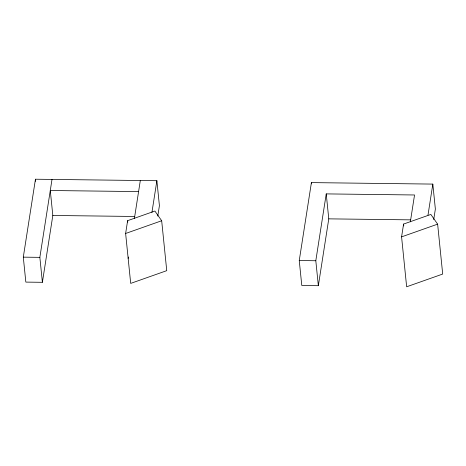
<?xml version="1.0" encoding="UTF-8"?>
<svg xmlns="http://www.w3.org/2000/svg" width="466" height="466" viewBox="0 0 466 466"><rect width="100%" height="100%" fill="white"/><g stroke="black" fill="none" stroke-linecap="round" stroke-linejoin="round"><path stroke-width="0.7" d="M138.588 191.59L50.287 190.507L52.821 215.467L42.394 282.309L25.834 282.105L23.3 257.15L35.457 179.218L156.879 180.709L159.413 205.663L157.788 216.061M42.394 282.309L39.855 257.354L52.011 179.416M125.628 233.483L127.626 220.674L154.898 211.046L161.679 220.75L166.746 270.664L130.696 283.398L125.628 233.483L161.679 220.75M128.162 258.438L128.383 257.016M134.377 218.612L140.318 180.505M151.928 212.426L156.879 180.709M410.354 221.833L414.542 194.98L326.235 193.897L328.775 218.857L318.348 285.699L301.787 285.495L299.254 260.541L311.41 182.602L432.827 184.093L435.366 209.053L433.724 219.568M318.348 285.699L315.808 260.744L326.235 193.897M401.581 236.874L403.579 224.064L430.852 214.436L437.632 224.14L442.7 274.055L406.649 286.782L401.581 236.874L437.632 224.14M427.998 215.088L432.827 184.093M52.821 215.467L134.61 216.469M328.775 218.857L410.697 219.859M23.3 257.15L39.855 257.354M299.254 260.541L315.808 260.744M403.579 224.064L403.766 225.94M311.41 182.602L311.538 183.854M127.626 220.674L127.771 222.101M35.457 179.218L35.672 181.356"/></g></svg>
